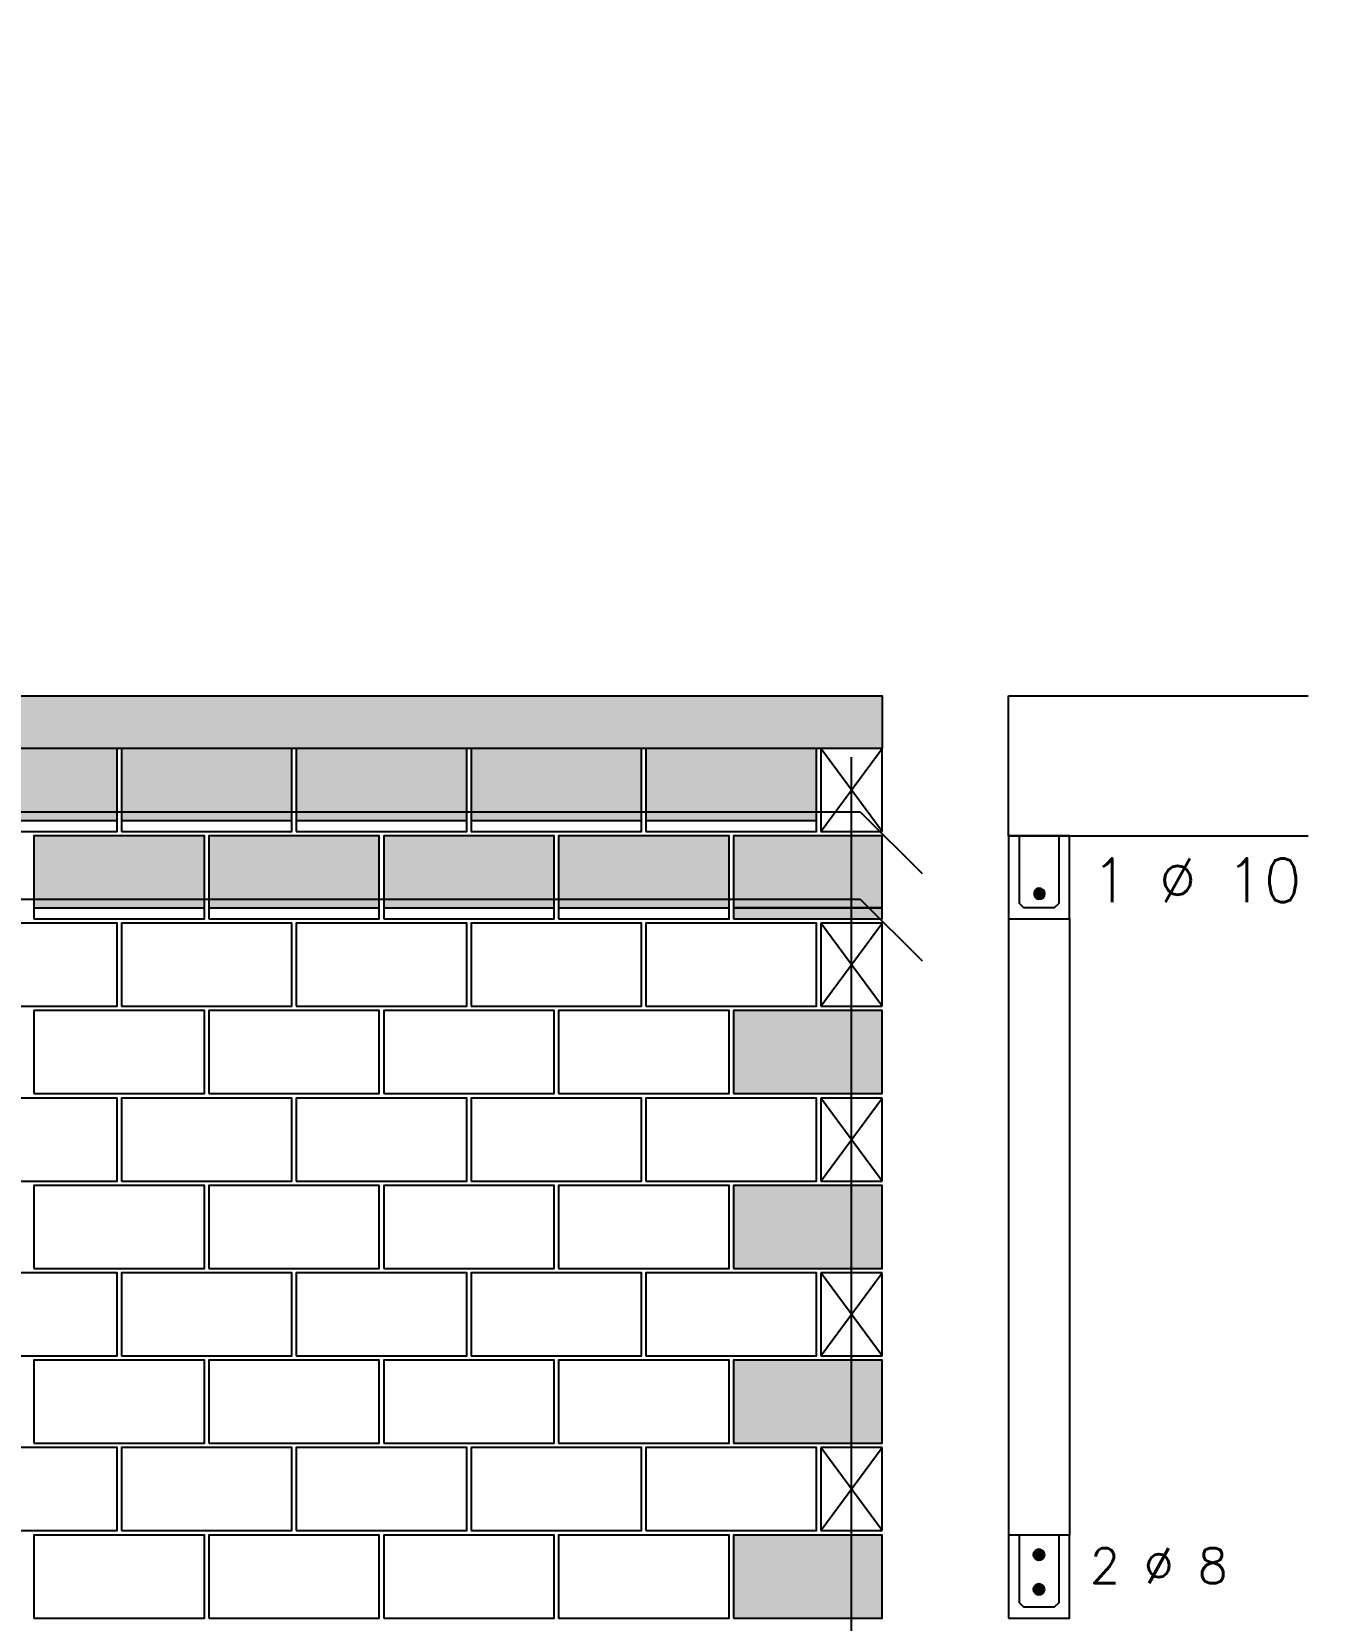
# Model space of a CAD drawing. Extents: x -1.9 to 86, y -1.5 to 61.
# Drawn here: x 44.6 to 50.47, y 17.27 to 24.54 of the extents above; entities that cross this region are included whole.
import ezdxf

# ---------------------------------------------------------------- set-up
doc = ezdxf.new("R2010")
doc.units = 0
doc.header["$MEASUREMENT"] = 0
for name, color, linetype in [('PENA_01', 1, 'CONTINUOUS'), ('PENA_02', 2, 'CONTINUOUS'), ('PENA_03', 3, 'CONTINUOUS'), ('PENA_05', 5, 'CONTINUOUS'), ('PENA_09', 254, 'CONTINUOUS'), ('PENA_11', 252, 'CONTINUOUS'), ('PENA_21', 100, 'CONTINUOUS')]:
    doc.layers.add(name, color=color, linetype=linetype)
doc.styles.get("Standard").update_dxf_attribs({"font": 'ROMANS.SHX'})

msp = doc.modelspace()

# ---------------------------------------------------------------- linework, layer by layer
at = {"layer": 'PENA_01', "linetype": 'Continuous'}
for p, q in [((44.205405, 20.925781), (44.985405, 20.925781)), ((45.005405, 20.925781), (45.785405, 20.925781)), ((45.805405, 20.925781), (46.585405, 20.925781)), ((46.605405, 20.925781), (47.385405, 20.925781)), ((47.405405, 20.925781), (48.185405, 20.925781)), ((44.605405, 20.525781), (45.385405, 20.525781)), ((45.405405, 20.525781), (46.185405, 20.525781)), ((46.205405, 20.525781), (46.985405, 20.525781)), ((47.005405, 20.525781), (47.785405, 20.525781)), ((47.805405, 20.525781), (48.485405, 20.525781))]:
    msp.add_line(p, q, dxfattribs=at)
at = {"layer": 'PENA_02', "linetype": 'Continuous'}
for p, q in [((48.485405, 21.255781), (48.205405, 21.255781)), ((48.205405, 21.255781), (48.205405, 20.875781)), ((48.485405, 20.875781), (48.485405, 21.255781)), ((48.205405, 20.875781), (48.485405, 20.875781)), ((48.485405, 20.455781), (48.205405, 20.455781)), ((48.205405, 20.455781), (48.205405, 20.075781)), ((48.485405, 20.455781), (48.205405, 20.455781)), ((48.205405, 20.455781), (48.205405, 20.075781)), ((48.485405, 20.075781), (48.485405, 20.455781)), ((48.485405, 20.075781), (48.485405, 20.455781)), ((48.205405, 20.075781), (48.485405, 20.075781)), ((48.205405, 20.075781), (48.485405, 20.075781)), ((48.485405, 19.655781), (48.205405, 19.655781)), ((48.205405, 19.655781), (48.205405, 19.275781)), ((48.485405, 19.655781), (48.205405, 19.655781)), ((48.205405, 19.655781), (48.205405, 19.275781)), ((48.485405, 19.275781), (48.485405, 19.655781)), ((48.485405, 19.275781), (48.485405, 19.655781)), ((48.205405, 19.275781), (48.485405, 19.275781)), ((48.205405, 19.275781), (48.485405, 19.275781)), ((48.485405, 18.855781), (48.205405, 18.855781)), ((48.205405, 18.855781), (48.205405, 18.475781)), ((48.485405, 18.475781), (48.485405, 18.855781)), ((48.205405, 18.475781), (48.485405, 18.475781)), ((48.485405, 18.055781), (48.205405, 18.055781)), ((48.205405, 18.055781), (48.205405, 17.675781)), ((48.485405, 17.675781), (48.485405, 18.055781)), ((48.205405, 17.675781), (48.485405, 17.675781))]:
    msp.add_line(p, q, dxfattribs=at)
for points in [[(28.305405, 21.495781), (48.485405, 21.495781), (48.485405, 21.255781), (40.505405, 21.255781), (40.505405, 20.855781), (28.305405, 20.855781), (28.305405, 21.495781)], [(44.205405, 20.875781), (44.985405, 20.875781), (44.985405, 21.255781), (44.205405, 21.255781), (44.205405, 20.875781)], [(45.005405, 20.875781), (45.785405, 20.875781), (45.785405, 21.255781), (45.005405, 21.255781), (45.005405, 20.875781)], [(45.805405, 20.875781), (46.585405, 20.875781), (46.585405, 21.255781), (45.805405, 21.255781), (45.805405, 20.875781)], [(46.605405, 20.875781), (47.385405, 20.875781), (47.385405, 21.255781), (46.605405, 21.255781), (46.605405, 20.875781)], [(47.405405, 20.875781), (48.185405, 20.875781), (48.185405, 21.255781), (47.405405, 21.255781), (47.405405, 20.875781)], [(44.605405, 20.475781), (45.385405, 20.475781), (45.385405, 20.855781), (44.605405, 20.855781), (44.605405, 20.475781)], [(45.405405, 20.475781), (46.185405, 20.475781), (46.185405, 20.855781), (45.405405, 20.855781), (45.405405, 20.475781)], [(46.205405, 20.475781), (46.985405, 20.475781), (46.985405, 20.855781), (46.205405, 20.855781), (46.205405, 20.475781)], [(47.005405, 20.475781), (47.785405, 20.475781), (47.785405, 20.855781), (47.005405, 20.855781), (47.005405, 20.475781)], [(47.805405, 20.475781), (48.485405, 20.475781), (48.485405, 20.855781), (47.805405, 20.855781), (47.805405, 20.475781)], [(44.205405, 20.075781), (44.985405, 20.075781), (44.985405, 20.455781), (44.205405, 20.455781), (44.205405, 20.075781)], [(45.005405, 20.075781), (45.785405, 20.075781), (45.785405, 20.455781), (45.005405, 20.455781), (45.005405, 20.075781)], [(45.805405, 20.075781), (46.585405, 20.075781), (46.585405, 20.455781), (45.805405, 20.455781), (45.805405, 20.075781)], [(46.605405, 20.075781), (47.385405, 20.075781), (47.385405, 20.455781), (46.605405, 20.455781), (46.605405, 20.075781)], [(47.405405, 20.075781), (48.185405, 20.075781), (48.185405, 20.455781), (47.405405, 20.455781), (47.405405, 20.075781)], [(44.605405, 19.675781), (45.385405, 19.675781), (45.385405, 20.055781), (44.605405, 20.055781), (44.605405, 19.675781)], [(45.405405, 19.675781), (46.185405, 19.675781), (46.185405, 20.055781), (45.405405, 20.055781), (45.405405, 19.675781)], [(46.205405, 19.675781), (46.985405, 19.675781), (46.985405, 20.055781), (46.205405, 20.055781), (46.205405, 19.675781)], [(47.005405, 19.675781), (47.785405, 19.675781), (47.785405, 20.055781), (47.005405, 20.055781), (47.005405, 19.675781)], [(47.805405, 19.675781), (48.485405, 19.675781), (48.485405, 20.055781), (47.805405, 20.055781), (47.805405, 19.675781)], [(44.205405, 19.275781), (44.985405, 19.275781), (44.985405, 19.655781), (44.205405, 19.655781), (44.205405, 19.275781)], [(45.005405, 19.275781), (45.785405, 19.275781), (45.785405, 19.655781), (45.005405, 19.655781), (45.005405, 19.275781)], [(45.805405, 19.275781), (46.585405, 19.275781), (46.585405, 19.655781), (45.805405, 19.655781), (45.805405, 19.275781)], [(46.605405, 19.275781), (47.385405, 19.275781), (47.385405, 19.655781), (46.605405, 19.655781), (46.605405, 19.275781)], [(47.405405, 19.275781), (48.185405, 19.275781), (48.185405, 19.655781), (47.405405, 19.655781), (47.405405, 19.275781)], [(44.605405, 18.875781), (45.385405, 18.875781), (45.385405, 19.255781), (44.605405, 19.255781), (44.605405, 18.875781)], [(45.405405, 18.875781), (46.185405, 18.875781), (46.185405, 19.255781), (45.405405, 19.255781), (45.405405, 18.875781)], [(46.205405, 18.875781), (46.985405, 18.875781), (46.985405, 19.255781), (46.205405, 19.255781), (46.205405, 18.875781)], [(47.005405, 18.875781), (47.785405, 18.875781), (47.785405, 19.255781), (47.005405, 19.255781), (47.005405, 18.875781)], [(47.805405, 18.875781), (48.485405, 18.875781), (48.485405, 19.255781), (47.805405, 19.255781), (47.805405, 18.875781)], [(44.205405, 18.475781), (44.985405, 18.475781), (44.985405, 18.855781), (44.205405, 18.855781), (44.205405, 18.475781)], [(45.005405, 18.475781), (45.785405, 18.475781), (45.785405, 18.855781), (45.005405, 18.855781), (45.005405, 18.475781)], [(45.805405, 18.475781), (46.585405, 18.475781), (46.585405, 18.855781), (45.805405, 18.855781), (45.805405, 18.475781)], [(46.605405, 18.475781), (47.385405, 18.475781), (47.385405, 18.855781), (46.605405, 18.855781), (46.605405, 18.475781)], [(47.405405, 18.475781), (48.185405, 18.475781), (48.185405, 18.855781), (47.405405, 18.855781), (47.405405, 18.475781)], [(44.605405, 18.075781), (45.385405, 18.075781), (45.385405, 18.455781), (44.605405, 18.455781), (44.605405, 18.075781)], [(45.405405, 18.075781), (46.185405, 18.075781), (46.185405, 18.455781), (45.405405, 18.455781), (45.405405, 18.075781)], [(46.205405, 18.075781), (46.985405, 18.075781), (46.985405, 18.455781), (46.205405, 18.455781), (46.205405, 18.075781)], [(47.005405, 18.075781), (47.785405, 18.075781), (47.785405, 18.455781), (47.005405, 18.455781), (47.005405, 18.075781)], [(47.805405, 18.075781), (48.485405, 18.075781), (48.485405, 18.455781), (47.805405, 18.455781), (47.805405, 18.075781)], [(44.205405, 17.675781), (44.985405, 17.675781), (44.985405, 18.055781), (44.205405, 18.055781), (44.205405, 17.675781)], [(45.005405, 17.675781), (45.785405, 17.675781), (45.785405, 18.055781), (45.005405, 18.055781), (45.005405, 17.675781)], [(45.805405, 17.675781), (46.585405, 17.675781), (46.585405, 18.055781), (45.805405, 18.055781), (45.805405, 17.675781)], [(46.605405, 17.675781), (47.385405, 17.675781), (47.385405, 18.055781), (46.605405, 18.055781), (46.605405, 17.675781)], [(47.405405, 17.675781), (48.185405, 17.675781), (48.185405, 18.055781), (47.405405, 18.055781), (47.405405, 17.675781)], [(44.605405, 17.275781), (45.385405, 17.275781), (45.385405, 17.655781), (44.605405, 17.655781), (44.605405, 17.275781)], [(45.405405, 17.275781), (46.185405, 17.275781), (46.185405, 17.655781), (45.405405, 17.655781), (45.405405, 17.275781)], [(46.205405, 17.275781), (46.985405, 17.275781), (46.985405, 17.655781), (46.205405, 17.655781), (46.205405, 17.275781)], [(47.005405, 17.275781), (47.785405, 17.275781), (47.785405, 17.655781), (47.005405, 17.655781), (47.005405, 17.275781)], [(47.805405, 17.275781), (48.485405, 17.275781), (48.485405, 17.655781), (47.805405, 17.655781), (47.805405, 17.275781)]]:
    msp.add_lwpolyline(points, dxfattribs=at)
at = {"layer": 'PENA_03', "linetype": 'Continuous'}
for p, q in [((49.06346, 21.495781), (50.43414, 21.495781)), ((49.06346, 20.855781), (49.06346, 21.495781)), ((48.205405, 20.875781), (48.485405, 21.255781)), ((48.485405, 20.875781), (48.205405, 21.255781)), ((49.06346, 20.855781), (50.43414, 20.855781)), ((48.205405, 20.075781), (48.485405, 20.455781)), ((48.485405, 20.075781), (48.205405, 20.455781)), ((48.205405, 20.075781), (48.485405, 20.455781)), ((48.485405, 20.075781), (48.205405, 20.455781)), ((49.06346, 20.475781), (49.06346, 17.655781)), ((49.34346, 20.475781), (49.34346, 17.655781)), ((48.205405, 19.275781), (48.485405, 19.655781)), ((48.485405, 19.275781), (48.205405, 19.655781)), ((48.205405, 19.275781), (48.485405, 19.655781)), ((48.485405, 19.275781), (48.205405, 19.655781)), ((48.205405, 18.475781), (48.485405, 18.855781)), ((48.485405, 18.475781), (48.205405, 18.855781)), ((48.205405, 17.675781), (48.485405, 18.055781)), ((48.485405, 17.675781), (48.205405, 18.055781))]:
    msp.add_line(p, q, dxfattribs=at)
for points in [[(49.06346, 20.475781), (49.34346, 20.475781), (49.34346, 20.855781), (49.06346, 20.855781), (49.06346, 20.475781)], [(49.29346, 20.855781), (49.29346, 20.545781), (49.27346, 20.525781), (49.13346, 20.525781), (49.11346, 20.545781), (49.11346, 20.855781)], [(49.230057, 20.590781), (49.227895, 20.600949), (49.221785, 20.60936), (49.212782, 20.614557), (49.202443, 20.615644), (49.192557, 20.612432), (49.184831, 20.605476), (49.180603, 20.595979), (49.180603, 20.585583), (49.184831, 20.576086), (49.192557, 20.56913), (49.202443, 20.565918), (49.212782, 20.567005), (49.221785, 20.572202), (49.227895, 20.580613), (49.230057, 20.590781)], [(49.06346, 17.275781), (49.34346, 17.275781), (49.34346, 17.655781), (49.06346, 17.655781), (49.06346, 17.275781)], [(49.29346, 17.655781), (49.29346, 17.345781), (49.27346, 17.325781), (49.13346, 17.325781), (49.11346, 17.345781), (49.11346, 17.655781)], [(49.228009, 17.565515), (49.225848, 17.575684), (49.219737, 17.584094), (49.210735, 17.589291), (49.200396, 17.590378), (49.190509, 17.587166), (49.182784, 17.58021), (49.178556, 17.570713), (49.178556, 17.560317), (49.182784, 17.55082), (49.190509, 17.543864), (49.200396, 17.540652), (49.210735, 17.541739), (49.219737, 17.546936), (49.225848, 17.555347), (49.228009, 17.565515)], [(49.228009, 17.406771), (49.225848, 17.41694), (49.219737, 17.42535), (49.210735, 17.430548), (49.200396, 17.431634), (49.190509, 17.428422), (49.182784, 17.421466), (49.178556, 17.411969), (49.178556, 17.401573), (49.182784, 17.392077), (49.190509, 17.385121), (49.200396, 17.381908), (49.210735, 17.382995), (49.219737, 17.388193), (49.225848, 17.396603), (49.228009, 17.406771)]]:
    msp.add_lwpolyline(points, dxfattribs=at)
for centre in [(49.203009, 17.565515), (49.203009, 17.406771)]:
    msp.add_circle(centre, 0.025, dxfattribs=at)
for points in [[(49.230057, 20.590781), (49.184831, 20.605476), (49.180603, 20.595979)], [(49.230057, 20.590781), (49.180603, 20.595979), (49.180603, 20.585583)], [(49.230057, 20.590781), (49.180603, 20.585583), (49.184831, 20.576086)], [(49.230057, 20.590781), (49.192557, 20.612432), (49.184831, 20.605476)], [(49.230057, 20.590781), (49.184831, 20.576086), (49.192557, 20.56913)], [(49.230057, 20.590781), (49.202443, 20.615644), (49.192557, 20.612432)], [(49.230057, 20.590781), (49.192557, 20.56913), (49.202443, 20.565918)], [(49.230057, 20.590781), (49.212782, 20.614557), (49.202443, 20.615644)], [(49.230057, 20.590781), (49.202443, 20.565918), (49.212782, 20.567005)], [(49.230057, 20.590781), (49.221785, 20.60936), (49.212782, 20.614557)], [(49.230057, 20.590781), (49.212782, 20.567005), (49.221785, 20.572202)], [(49.230057, 20.590781), (49.227895, 20.600949), (49.221785, 20.60936)], [(49.230057, 20.590781), (49.221785, 20.572202), (49.227895, 20.580613)], [(49.230057, 20.590781), (49.227895, 20.580613), (49.230057, 20.590781)], [(49.228009, 17.565515), (49.182784, 17.58021), (49.178556, 17.570713)], [(49.228009, 17.565515), (49.178556, 17.570713), (49.178556, 17.560317)], [(49.228009, 17.565515), (49.178556, 17.560317), (49.182784, 17.55082)], [(49.228009, 17.565515), (49.190509, 17.587166), (49.179517, 17.574066)], [(49.228009, 17.565515), (49.179517, 17.574066), (49.179517, 17.556965)], [(49.228009, 17.565515), (49.179517, 17.556965), (49.190509, 17.543864)], [(49.228009, 17.565515), (49.190509, 17.587166), (49.182784, 17.58021)], [(49.228009, 17.565515), (49.182784, 17.55082), (49.190509, 17.543864)], [(49.228009, 17.565515), (49.200396, 17.590378), (49.190509, 17.587166)], [(49.228009, 17.565515), (49.20735, 17.590135), (49.190509, 17.587166)], [(49.228009, 17.565515), (49.190509, 17.543864), (49.20735, 17.540895)], [(49.228009, 17.565515), (49.190509, 17.543864), (49.200396, 17.540652)], [(49.228009, 17.565515), (49.210735, 17.589291), (49.200396, 17.590378)], [(49.228009, 17.565515), (49.200396, 17.540652), (49.210735, 17.541739)], [(49.228009, 17.565515), (49.22216, 17.581585), (49.20735, 17.590135)], [(49.228009, 17.565515), (49.20735, 17.540895), (49.22216, 17.549445)], [(49.228009, 17.565515), (49.219737, 17.584094), (49.210735, 17.589291)], [(49.228009, 17.565515), (49.210735, 17.541739), (49.219737, 17.546936)], [(49.228009, 17.565515), (49.225848, 17.575684), (49.219737, 17.584094)], [(49.228009, 17.565515), (49.219737, 17.546936), (49.225848, 17.555347)], [(49.228009, 17.565515), (49.22216, 17.549445), (49.228009, 17.565515)], [(49.228009, 17.565515), (49.225848, 17.555347), (49.228009, 17.565515)], [(49.228009, 17.406771), (49.182784, 17.421466), (49.178556, 17.411969)], [(49.228009, 17.406771), (49.178556, 17.411969), (49.178556, 17.401573)], [(49.228009, 17.406771), (49.178556, 17.401573), (49.182784, 17.392077)], [(49.228009, 17.406771), (49.190509, 17.428422), (49.179517, 17.415322)], [(49.228009, 17.406771), (49.179517, 17.415322), (49.179517, 17.398221)], [(49.228009, 17.406771), (49.179517, 17.398221), (49.190509, 17.385121)], [(49.228009, 17.406771), (49.190509, 17.428422), (49.182784, 17.421466)], [(49.228009, 17.406771), (49.182784, 17.392077), (49.190509, 17.385121)], [(49.228009, 17.406771), (49.200396, 17.431634), (49.190509, 17.428422)], [(49.228009, 17.406771), (49.20735, 17.431391), (49.190509, 17.428422)], [(49.228009, 17.406771), (49.190509, 17.385121), (49.20735, 17.382151)], [(49.228009, 17.406771), (49.190509, 17.385121), (49.200396, 17.381908)], [(49.228009, 17.406771), (49.210735, 17.430548), (49.200396, 17.431634)], [(49.228009, 17.406771), (49.200396, 17.381908), (49.210735, 17.382995)], [(49.228009, 17.406771), (49.22216, 17.422841), (49.20735, 17.431391)], [(49.228009, 17.406771), (49.20735, 17.382151), (49.22216, 17.390701)], [(49.228009, 17.406771), (49.219737, 17.42535), (49.210735, 17.430548)], [(49.228009, 17.406771), (49.210735, 17.382995), (49.219737, 17.388193)], [(49.228009, 17.406771), (49.225848, 17.41694), (49.219737, 17.42535)], [(49.228009, 17.406771), (49.219737, 17.388193), (49.225848, 17.396603)], [(49.228009, 17.406771), (49.22216, 17.390701), (49.228009, 17.406771)], [(49.228009, 17.406771), (49.225848, 17.396603), (49.228009, 17.406771)]]:
    msp.add_solid(points, dxfattribs=at)
at = {"layer": 'PENA_05', "linetype": 'Continuous'}
for p, q in [((48.345405, 14.255781), (48.345405, 21.215781)), ((40.605405, 20.965781), (48.385405, 20.965781)), ((48.385405, 20.965781), (48.668247, 20.682938)), ((28.405405, 20.565781), (48.385405, 20.565781)), ((48.385405, 20.565781), (48.668247, 20.282938))]:
    msp.add_line(p, q, dxfattribs=at)
at = {"layer": 'PENA_09', "linetype": 'Continuous'}
for points in [[(44.205405, 20.925781), (44.985405, 20.925781), (44.985405, 21.255781), (44.205405, 21.255781), (44.205405, 20.925781)], [(45.005405, 20.925781), (45.785405, 20.925781), (45.785405, 21.255781), (45.005405, 21.255781), (45.005405, 20.925781)], [(45.805405, 20.925781), (46.585405, 20.925781), (46.585405, 21.255781), (45.805405, 21.255781), (45.805405, 20.925781)], [(46.605405, 20.925781), (47.385405, 20.925781), (47.385405, 21.255781), (46.605405, 21.255781), (46.605405, 20.925781)], [(47.405405, 20.925781), (48.185405, 20.925781), (48.185405, 21.255781), (47.405405, 21.255781), (47.405405, 20.925781)], [(44.605405, 20.525781), (45.385405, 20.525781), (45.385405, 20.855781), (44.605405, 20.855781), (44.605405, 20.525781)], [(45.405405, 20.525781), (46.185405, 20.525781), (46.185405, 20.855781), (45.405405, 20.855781), (45.405405, 20.525781)], [(46.205405, 20.525781), (46.985405, 20.525781), (46.985405, 20.855781), (46.205405, 20.855781), (46.205405, 20.525781)], [(47.005405, 20.525781), (47.785405, 20.525781), (47.785405, 20.855781), (47.005405, 20.855781), (47.005405, 20.525781)], [(47.805405, 20.525781), (48.485405, 20.525781), (48.485405, 20.855781), (47.805405, 20.855781), (47.805405, 20.525781)]]:
    msp.add_lwpolyline(points, dxfattribs=at)
for points in [[(44.205405, 20.925781), (44.985405, 20.925781), (44.985405, 21.255781)], [(44.205405, 20.925781), (44.985405, 21.255781), (44.205405, 21.255781)], [(45.005405, 20.925781), (45.785405, 20.925781), (45.785405, 21.255781)], [(45.005405, 20.925781), (45.785405, 21.255781), (45.005405, 21.255781)], [(45.005405, 20.925781), (45.005405, 21.255781), (45.005405, 20.925781)], [(45.805405, 20.925781), (46.585405, 20.925781), (46.585405, 21.255781)], [(45.805405, 20.925781), (46.585405, 21.255781), (45.805405, 21.255781)], [(45.805405, 20.925781), (45.805405, 21.255781), (45.805405, 20.925781)], [(46.605405, 20.925781), (47.385405, 20.925781), (47.385405, 21.255781)], [(46.605405, 20.925781), (47.385405, 21.255781), (46.605405, 21.255781)], [(46.605405, 20.925781), (46.605405, 21.255781), (46.605405, 20.925781)], [(47.405405, 20.925781), (48.185405, 20.925781), (48.185405, 21.255781)], [(47.405405, 20.925781), (48.185405, 21.255781), (47.405405, 21.255781)], [(47.405405, 20.925781), (47.405405, 21.255781), (47.405405, 20.925781)], [(44.605405, 20.525781), (45.385405, 20.525781), (45.385405, 20.855781)], [(44.605405, 20.525781), (45.385405, 20.855781), (44.605405, 20.855781)], [(44.605405, 20.525781), (44.605405, 20.855781), (44.605405, 20.525781)], [(45.405405, 20.525781), (46.185405, 20.525781), (46.185405, 20.855781)], [(45.405405, 20.525781), (46.185405, 20.855781), (45.405405, 20.855781)], [(45.405405, 20.525781), (45.405405, 20.855781), (45.405405, 20.525781)], [(46.205405, 20.525781), (46.985405, 20.525781), (46.985405, 20.855781)], [(46.205405, 20.525781), (46.985405, 20.855781), (46.205405, 20.855781)], [(46.205405, 20.525781), (46.205405, 20.855781), (46.205405, 20.525781)], [(47.005405, 20.525781), (47.785405, 20.525781), (47.785405, 20.855781)], [(47.005405, 20.525781), (47.785405, 20.855781), (47.005405, 20.855781)], [(47.005405, 20.525781), (47.005405, 20.855781), (47.005405, 20.525781)], [(47.805405, 20.525781), (48.485405, 20.525781), (48.485405, 20.855781)], [(47.805405, 20.525781), (48.485405, 20.855781), (47.805405, 20.855781)], [(47.805405, 20.525781), (47.805405, 20.855781), (47.805405, 20.525781)]]:
    msp.add_solid(points, dxfattribs=at)
at = {"layer": 'PENA_11', "linetype": 'Continuous'}
for points in [[(28.305405, 21.495781), (48.485405, 21.495781), (48.485405, 21.255781)], [(28.305405, 21.495781), (48.485405, 21.255781), (40.505405, 21.255781)]]:
    msp.add_solid(points, dxfattribs=at)
at = {"layer": 'PENA_21', "linetype": 'Continuous'}
for points in [[(47.805405, 20.475781), (48.485405, 20.475781), (48.485405, 20.525781), (47.805405, 20.525781), (47.805405, 20.475781)], [(47.805405, 19.675781), (48.485405, 19.675781), (48.485405, 20.055781), (47.805405, 20.055781), (47.805405, 19.675781)], [(47.805405, 18.875781), (48.485405, 18.875781), (48.485405, 19.255781), (47.805405, 19.255781), (47.805405, 18.875781)], [(47.805405, 18.075781), (48.485405, 18.075781), (48.485405, 18.455781), (47.805405, 18.455781), (47.805405, 18.075781)], [(47.805405, 17.275781), (48.485405, 17.275781), (48.485405, 17.655781), (47.805405, 17.655781), (47.805405, 17.275781)]]:
    msp.add_lwpolyline(points, dxfattribs=at)
for points in [[(47.805405, 20.475781), (48.485405, 20.475781), (48.485405, 20.525781)], [(47.805405, 20.475781), (48.485405, 20.525781), (47.805405, 20.525781)], [(47.805405, 20.475781), (47.805405, 20.525781), (47.805405, 20.475781)], [(47.805405, 19.675781), (48.485405, 19.675781), (48.485405, 20.055781)], [(47.805405, 19.675781), (48.485405, 20.055781), (47.805405, 20.055781)], [(47.805405, 19.675781), (47.805405, 20.055781), (47.805405, 19.675781)], [(47.805405, 18.875781), (48.485405, 18.875781), (48.485405, 19.255781)], [(47.805405, 18.875781), (48.485405, 19.255781), (47.805405, 19.255781)], [(47.805405, 18.875781), (47.805405, 19.255781), (47.805405, 18.875781)], [(47.805405, 18.075781), (48.485405, 18.075781), (48.485405, 18.455781)], [(47.805405, 18.075781), (48.485405, 18.455781), (47.805405, 18.455781)], [(47.805405, 18.075781), (47.805405, 18.455781), (47.805405, 18.075781)], [(47.805405, 17.275781), (48.485405, 17.275781), (48.485405, 17.655781)], [(47.805405, 17.275781), (48.485405, 17.655781), (47.805405, 17.655781)], [(47.805405, 17.275781), (47.805405, 17.655781), (47.805405, 17.275781)]]:
    msp.add_solid(points, dxfattribs=at)

# ---------------------------------------------------------------- texts
at = {"layer": 'PENA_03', "linetype": 'Continuous'}
for s, height, p in [('1 %%c 10', 0.2, (49.443484, 20.552543)), ('2 %%c 8', 0.16, (49.436165, 17.435522))]:
    msp.add_text(s, height=height, dxfattribs=at).set_placement(p)

doc.saveas('drawing.dxf')
